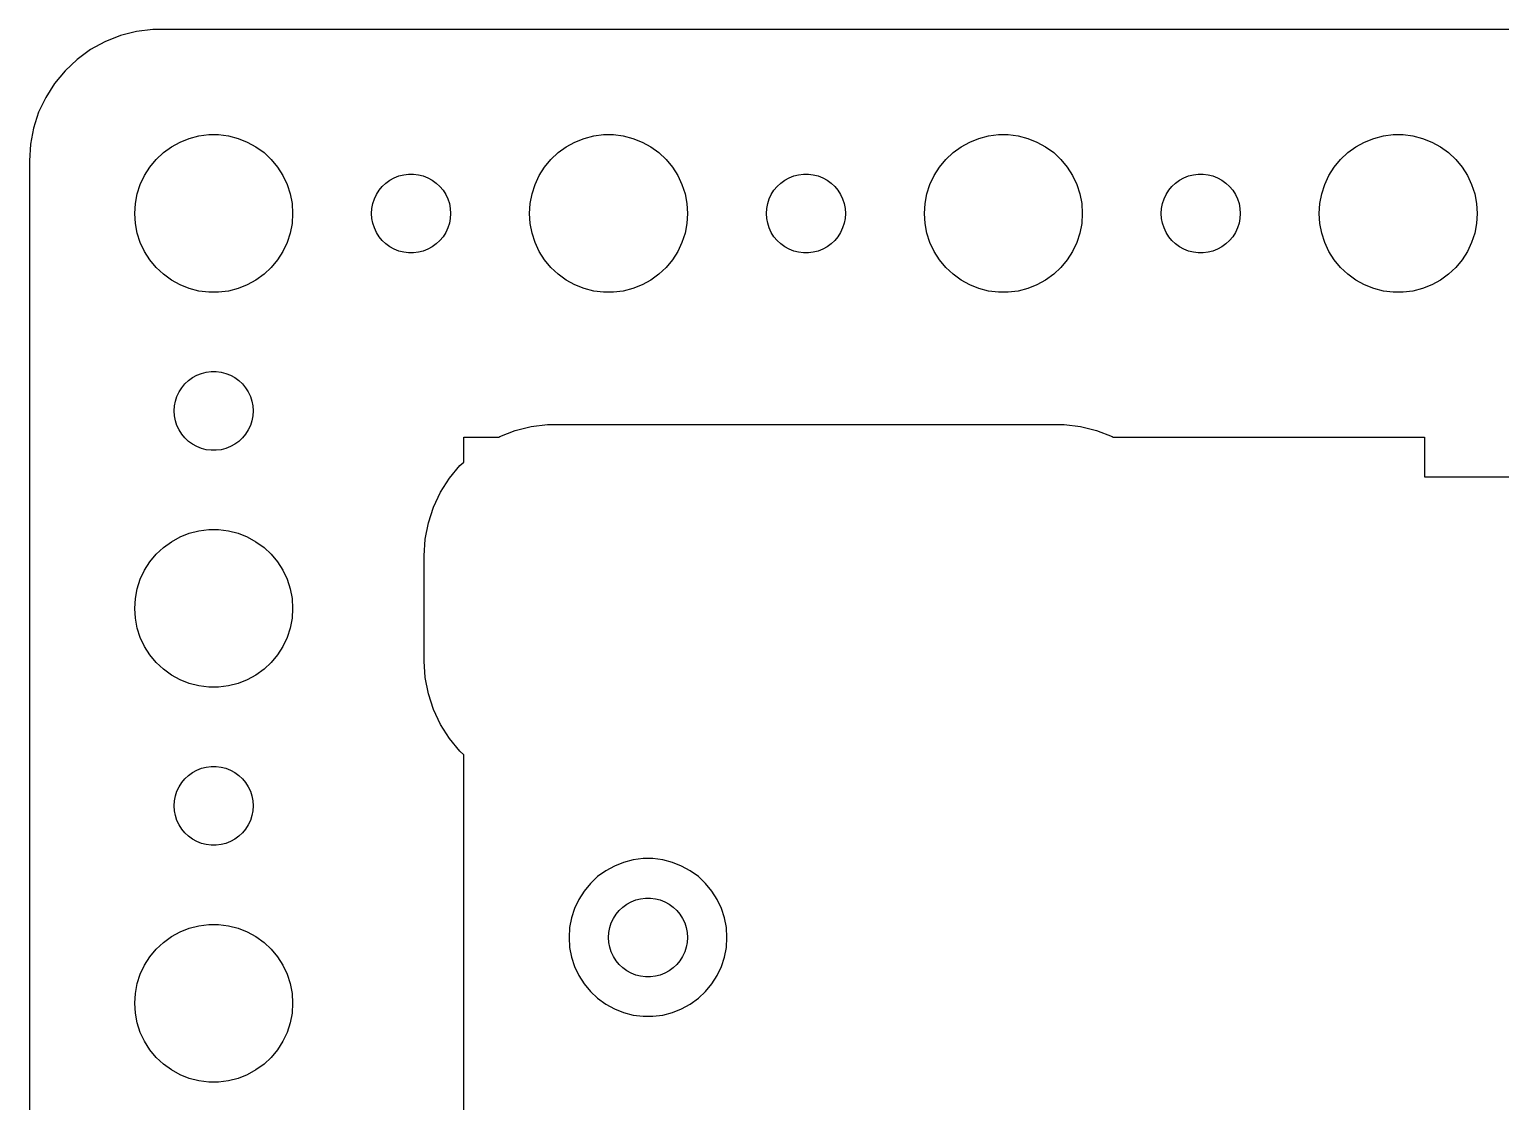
# Model space of a CAD drawing. Header units: metres. Extents: x -44 to 44, y 0 to 289.
# Drawn here: x -44.5 to 11.4, y 248.3 to 289 of the extents above; entities that cross this region are included whole.
import ezdxf

# ---------------------------------------------------------------- set-up
doc = ezdxf.new("R2010")
doc.units = ezdxf.units.M

msp = doc.modelspace()

# ---------------------------------------------------------------- linework, layer by layer
for p, q in [((-39.8139, 288.99), (-40.4369, 288.911)), ((39.8139, 288.99), (-39.8139, 288.99)), ((-41.6289, 288.524), (-42.1791, 288.222)), ((-41.0451, 288.755), (-41.6289, 288.524)), ((-40.4369, 288.911), (-41.0451, 288.755)), ((-42.6871, 287.853), (-43.1448, 287.423)), ((-42.1791, 288.222), (-42.6871, 287.853)), ((-43.1448, 287.423), (-43.5451, 286.939)), ((-43.5451, 286.939), (-43.8815, 286.409)), ((-43.8815, 286.409), (-44.1489, 285.841)), ((-44.1489, 285.841), (-44.3429, 285.243)), ((-44.3429, 285.243), (-44.4606, 284.627)), ((-44.4606, 284.627), (-44.5, 284)), ((-39.4123, 284.312), (-39.1075, 284.533)), ((-39.1075, 284.533), (-38.7773, 284.714)), ((-38.7773, 284.714), (-38.427, 284.853)), ((-38.427, 284.853), (-38.0621, 284.947)), ((-38.0621, 284.947), (-37.6884, 284.994)), ((-37.6884, 284.994), (-37.3116, 284.994)), ((-37.3116, 284.994), (-36.9379, 284.947)), ((-36.9379, 284.947), (-36.5729, 284.853)), ((-36.5729, 284.853), (-36.2227, 284.714)), ((-36.2227, 284.714), (-35.8925, 284.533)), ((-35.8925, 284.533), (-35.5877, 284.312)), ((-24.4123, 284.312), (-24.1075, 284.533)), ((-24.1075, 284.533), (-23.7773, 284.714)), ((-23.7773, 284.714), (-23.427, 284.853)), ((-23.427, 284.853), (-23.0621, 284.947)), ((-23.0621, 284.947), (-22.6884, 284.994)), ((-22.6884, 284.994), (-22.3116, 284.994)), ((-22.3116, 284.994), (-21.9379, 284.947)), ((-21.9379, 284.947), (-21.5729, 284.853)), ((-21.5729, 284.853), (-21.2227, 284.714)), ((-21.2227, 284.714), (-20.8925, 284.533)), ((-20.8925, 284.533), (-20.5877, 284.312)), ((-9.41226, 284.312), (-9.10747, 284.533)), ((-9.10747, 284.533), (-8.77733, 284.714)), ((-8.77733, 284.714), (-8.42705, 284.853)), ((-8.42705, 284.853), (-8.06213, 284.947)), ((-8.06213, 284.947), (-7.68837, 284.994)), ((-7.68837, 284.994), (-7.31161, 284.994)), ((-7.31161, 284.994), (-6.93785, 284.947)), ((-6.93785, 284.947), (-6.57294, 284.853)), ((-6.57294, 284.853), (-6.22266, 284.714)), ((-6.22266, 284.714), (-5.89252, 284.533)), ((-5.89252, 284.533), (-5.58772, 284.312)), ((5.58772, 284.312), (5.89252, 284.533)), ((5.89252, 284.533), (6.22266, 284.714)), ((6.22266, 284.714), (6.57294, 284.853)), ((6.57294, 284.853), (6.93785, 284.947)), ((6.93785, 284.947), (7.31161, 284.994)), ((7.31161, 284.994), (7.68837, 284.994)), ((7.68837, 284.994), (8.06213, 284.947)), ((8.06213, 284.947), (8.42705, 284.853)), ((8.42705, 284.853), (8.77733, 284.714)), ((8.77733, 284.714), (9.10747, 284.533)), ((9.10747, 284.533), (9.41226, 284.312)), ((-44.5, 284), (-44.5, 220)), ((-39.927, 283.763), (-39.6869, 284.054)), ((-39.6869, 284.054), (-39.4123, 284.312)), ((-35.5877, 284.312), (-35.3131, 284.054)), ((-35.3131, 284.054), (-35.0729, 283.763)), ((-24.927, 283.763), (-24.6869, 284.054)), ((-24.6869, 284.054), (-24.4123, 284.312)), ((-20.5877, 284.312), (-20.3131, 284.054)), ((-20.3131, 284.054), (-20.0729, 283.763)), ((-9.92705, 283.763), (-9.6869, 284.054)), ((-9.6869, 284.054), (-9.41226, 284.312)), ((-5.58772, 284.312), (-5.31308, 284.054)), ((-5.31308, 284.054), (-5.07294, 283.763)), ((5.07294, 283.763), (5.31308, 284.054)), ((5.31308, 284.054), (5.58772, 284.312)), ((9.41226, 284.312), (9.6869, 284.054)), ((9.6869, 284.054), (9.92705, 283.763)), ((-40.2893, 283.104), (-40.1289, 283.445)), ((-40.1289, 283.445), (-39.927, 283.763)), ((-35.0729, 283.763), (-34.8711, 283.445)), ((-34.8711, 283.445), (-34.7107, 283.104)), ((-30.6387, 283.357), (-30.4635, 283.427)), ((-30.4635, 283.427), (-30.2811, 283.473)), ((-30.2811, 283.473), (-30.0942, 283.497)), ((-30.0942, 283.497), (-29.9058, 283.497)), ((-29.9058, 283.497), (-29.7189, 283.473)), ((-29.7189, 283.473), (-29.5365, 283.427)), ((-29.5365, 283.427), (-29.3613, 283.357)), ((-25.2893, 283.104), (-25.1289, 283.445)), ((-25.1289, 283.445), (-24.927, 283.763)), ((-20.0729, 283.763), (-19.8711, 283.445)), ((-19.8711, 283.445), (-19.7107, 283.104)), ((-15.6387, 283.357), (-15.4635, 283.427)), ((-15.4635, 283.427), (-15.2811, 283.473)), ((-15.2811, 283.473), (-15.0942, 283.497)), ((-15.0942, 283.497), (-14.9058, 283.497)), ((-14.9058, 283.497), (-14.7189, 283.473)), ((-14.7189, 283.473), (-14.5365, 283.427)), ((-14.5365, 283.427), (-14.3613, 283.357)), ((-10.2893, 283.104), (-10.1289, 283.445)), ((-10.1289, 283.445), (-9.92705, 283.763)), ((-5.07294, 283.763), (-4.87108, 283.445)), ((-4.87108, 283.445), (-4.71066, 283.104)), ((-0.63866, 283.357), (-0.46352, 283.427)), ((-0.46352, 283.427), (-0.28107, 283.473)), ((-0.28107, 283.473), (-0.09418, 283.497)), ((-0.09418, 283.497), (0.09418, 283.497)), ((0.09418, 283.497), (0.28107, 283.473)), ((0.28107, 283.473), (0.46352, 283.427)), ((0.46352, 283.427), (0.63866, 283.357)), ((4.71066, 283.104), (4.87108, 283.445)), ((4.87108, 283.445), (5.07294, 283.763)), ((9.92705, 283.763), (10.1289, 283.445)), ((10.1289, 283.445), (10.2893, 283.104)), ((-40.4057, 282.746), (-40.2893, 283.104)), ((-34.7107, 283.104), (-34.5942, 282.746)), ((-31.3145, 282.723), (-31.2135, 282.882)), ((-31.2135, 282.882), (-31.0934, 283.027)), ((-31.0934, 283.027), (-30.9561, 283.156)), ((-30.9561, 283.156), (-30.8037, 283.266)), ((-30.8037, 283.266), (-30.6387, 283.357)), ((-29.3613, 283.357), (-29.1963, 283.266)), ((-29.1963, 283.266), (-29.0439, 283.156)), ((-29.0439, 283.156), (-28.9065, 283.027)), ((-28.9065, 283.027), (-28.7865, 282.882)), ((-28.7865, 282.882), (-28.6855, 282.723)), ((-25.4057, 282.746), (-25.2893, 283.104)), ((-19.7107, 283.104), (-19.5942, 282.746)), ((-16.3145, 282.723), (-16.2135, 282.882)), ((-16.2135, 282.882), (-16.0934, 283.027)), ((-16.0934, 283.027), (-15.9561, 283.156)), ((-15.9561, 283.156), (-15.8037, 283.266)), ((-15.8037, 283.266), (-15.6387, 283.357)), ((-14.3613, 283.357), (-14.1963, 283.266)), ((-14.1963, 283.266), (-14.0439, 283.156)), ((-14.0439, 283.156), (-13.9065, 283.027)), ((-13.9065, 283.027), (-13.7865, 282.882)), ((-13.7865, 282.882), (-13.6855, 282.723)), ((-10.4057, 282.746), (-10.2893, 283.104)), ((-4.71066, 283.104), (-4.59424, 282.746)), ((-1.31445, 282.723), (-1.21352, 282.882)), ((-1.21352, 282.882), (-1.09344, 283.027)), ((-1.09344, 283.027), (-0.95613, 283.156)), ((-0.95613, 283.156), (-0.80373, 283.266)), ((-0.80373, 283.266), (-0.63866, 283.357)), ((0.63866, 283.357), (0.80373, 283.266)), ((0.80373, 283.266), (0.95613, 283.156)), ((0.95613, 283.156), (1.09344, 283.027)), ((1.09344, 283.027), (1.21352, 282.882)), ((1.21352, 282.882), (1.31445, 282.723)), ((4.59424, 282.746), (4.71066, 283.104)), ((10.2893, 283.104), (10.4057, 282.746)), ((-40.5, 282), (-40.4763, 282.376)), ((-40.4763, 282.376), (-40.4057, 282.746)), ((-34.5942, 282.746), (-34.5237, 282.376)), ((-34.5237, 282.376), (-34.5, 282)), ((-31.4882, 282.188), (-31.4529, 282.373)), ((-31.4529, 282.373), (-31.3947, 282.552)), ((-31.3947, 282.552), (-31.3145, 282.723)), ((-28.6855, 282.723), (-28.6053, 282.552)), ((-28.6053, 282.552), (-28.5471, 282.373)), ((-28.5471, 282.373), (-28.5118, 282.188)), ((-25.5, 282), (-25.4763, 282.376)), ((-25.4763, 282.376), (-25.4057, 282.746)), ((-19.5942, 282.746), (-19.5237, 282.376)), ((-19.5237, 282.376), (-19.5, 282)), ((-16.4882, 282.188), (-16.4529, 282.373)), ((-16.4529, 282.373), (-16.3947, 282.552)), ((-16.3947, 282.552), (-16.3145, 282.723)), ((-13.6855, 282.723), (-13.6053, 282.552)), ((-13.6053, 282.552), (-13.5471, 282.373)), ((-13.5471, 282.373), (-13.5118, 282.188)), ((-10.5, 282), (-10.4763, 282.376)), ((-10.4763, 282.376), (-10.4057, 282.746)), ((-4.59424, 282.746), (-4.52365, 282.376)), ((-4.52365, 282.376), (-4.5, 282)), ((-1.48816, 282.188), (-1.45287, 282.373)), ((-1.45287, 282.373), (-1.39465, 282.552)), ((-1.39465, 282.552), (-1.31445, 282.723)), ((1.31445, 282.723), (1.39465, 282.552)), ((1.39465, 282.552), (1.45287, 282.373)), ((1.45287, 282.373), (1.48816, 282.188)), ((4.5, 282), (4.52365, 282.376)), ((4.52365, 282.376), (4.59424, 282.746)), ((10.4057, 282.746), (10.4763, 282.376)), ((10.4763, 282.376), (10.5, 282)), ((-40.4763, 281.624), (-40.5, 282)), ((-34.5, 282), (-34.5237, 281.624)), ((-31.5, 282), (-31.4882, 282.188)), ((-31.4882, 281.812), (-31.5, 282)), ((-31.4529, 281.627), (-31.4882, 281.812)), ((-28.5118, 281.812), (-28.5471, 281.627)), ((-28.5118, 282.188), (-28.5, 282)), ((-28.5, 282), (-28.5118, 281.812)), ((-25.4763, 281.624), (-25.5, 282)), ((-19.5, 282), (-19.5237, 281.624)), ((-16.5, 282), (-16.4882, 282.188)), ((-16.4882, 281.812), (-16.5, 282)), ((-16.4529, 281.627), (-16.4882, 281.812)), ((-13.5118, 281.812), (-13.5471, 281.627)), ((-13.5118, 282.188), (-13.5, 282)), ((-13.5, 282), (-13.5118, 281.812)), ((-10.4763, 281.624), (-10.5, 282)), ((-4.5, 282), (-4.52365, 281.624)), ((-1.5, 282), (-1.48816, 282.188)), ((-1.48816, 281.812), (-1.5, 282)), ((-1.45287, 281.627), (-1.48816, 281.812)), ((1.48816, 281.812), (1.45287, 281.627)), ((1.48816, 282.188), (1.5, 282)), ((1.5, 282), (1.48816, 281.812)), ((4.52365, 281.624), (4.5, 282)), ((10.5, 282), (10.4763, 281.624)), ((-40.4057, 281.254), (-40.4763, 281.624)), ((-40.2893, 280.896), (-40.4057, 281.254)), ((-34.5942, 281.254), (-34.7107, 280.896)), ((-34.5237, 281.624), (-34.5942, 281.254)), ((-31.3947, 281.448), (-31.4529, 281.627)), ((-31.3145, 281.277), (-31.3947, 281.448)), ((-31.2135, 281.118), (-31.3145, 281.277)), ((-28.6855, 281.277), (-28.7865, 281.118)), ((-28.6053, 281.448), (-28.6855, 281.277)), ((-28.5471, 281.627), (-28.6053, 281.448)), ((-25.4057, 281.254), (-25.4763, 281.624)), ((-25.2893, 280.896), (-25.4057, 281.254)), ((-19.5942, 281.254), (-19.7107, 280.896)), ((-19.5237, 281.624), (-19.5942, 281.254)), ((-16.3947, 281.448), (-16.4529, 281.627)), ((-16.3145, 281.277), (-16.3947, 281.448)), ((-16.2135, 281.118), (-16.3145, 281.277)), ((-13.6855, 281.277), (-13.7865, 281.118)), ((-13.6053, 281.448), (-13.6855, 281.277)), ((-13.5471, 281.627), (-13.6053, 281.448)), ((-10.4057, 281.254), (-10.4763, 281.624)), ((-10.2893, 280.896), (-10.4057, 281.254)), ((-4.59424, 281.254), (-4.71066, 280.896)), ((-4.52365, 281.624), (-4.59424, 281.254)), ((-1.39465, 281.448), (-1.45287, 281.627)), ((-1.31445, 281.277), (-1.39465, 281.448)), ((-1.21352, 281.118), (-1.31445, 281.277)), ((1.31445, 281.277), (1.21352, 281.118)), ((1.39465, 281.448), (1.31445, 281.277)), ((1.45287, 281.627), (1.39465, 281.448)), ((4.59424, 281.254), (4.52365, 281.624)), ((4.71066, 280.896), (4.59424, 281.254)), ((10.4057, 281.254), (10.2893, 280.896)), ((10.4763, 281.624), (10.4057, 281.254)), ((-40.1289, 280.555), (-40.2893, 280.896)), ((-34.7107, 280.896), (-34.8711, 280.555)), ((-31.0934, 280.973), (-31.2135, 281.118)), ((-30.9561, 280.844), (-31.0934, 280.973)), ((-30.8037, 280.734), (-30.9561, 280.844)), ((-30.6387, 280.643), (-30.8037, 280.734)), ((-30.4635, 280.573), (-30.6387, 280.643)), ((-30.2811, 280.527), (-30.4635, 280.573)), ((-29.5365, 280.573), (-29.7189, 280.527)), ((-29.3613, 280.643), (-29.5365, 280.573)), ((-29.1963, 280.734), (-29.3613, 280.643)), ((-29.0439, 280.844), (-29.1963, 280.734)), ((-28.9065, 280.973), (-29.0439, 280.844)), ((-28.7865, 281.118), (-28.9065, 280.973)), ((-25.1289, 280.555), (-25.2893, 280.896)), ((-19.7107, 280.896), (-19.8711, 280.555)), ((-16.0934, 280.973), (-16.2135, 281.118)), ((-15.9561, 280.844), (-16.0934, 280.973)), ((-15.8037, 280.734), (-15.9561, 280.844)), ((-15.6387, 280.643), (-15.8037, 280.734)), ((-15.4635, 280.573), (-15.6387, 280.643)), ((-15.2811, 280.527), (-15.4635, 280.573)), ((-14.5365, 280.573), (-14.7189, 280.527)), ((-14.3613, 280.643), (-14.5365, 280.573)), ((-14.1963, 280.734), (-14.3613, 280.643)), ((-14.0439, 280.844), (-14.1963, 280.734)), ((-13.9065, 280.973), (-14.0439, 280.844)), ((-13.7865, 281.118), (-13.9065, 280.973)), ((-10.1289, 280.555), (-10.2893, 280.896)), ((-4.71066, 280.896), (-4.87108, 280.555)), ((-1.09344, 280.973), (-1.21352, 281.118)), ((-0.95613, 280.844), (-1.09344, 280.973)), ((-0.80373, 280.734), (-0.95613, 280.844)), ((-0.63866, 280.643), (-0.80373, 280.734)), ((-0.46352, 280.573), (-0.63866, 280.643)), ((-0.28107, 280.527), (-0.46352, 280.573)), ((0.46352, 280.573), (0.28107, 280.527)), ((0.63866, 280.643), (0.46352, 280.573)), ((0.80373, 280.734), (0.63866, 280.643)), ((0.95613, 280.844), (0.80373, 280.734)), ((1.09344, 280.973), (0.95613, 280.844)), ((1.21352, 281.118), (1.09344, 280.973)), ((4.87108, 280.555), (4.71066, 280.896)), ((10.2893, 280.896), (10.1289, 280.555)), ((-39.927, 280.237), (-40.1289, 280.555)), ((-39.6869, 279.946), (-39.927, 280.237)), ((-35.0729, 280.237), (-35.3131, 279.946)), ((-34.8711, 280.555), (-35.0729, 280.237)), ((-30.0942, 280.503), (-30.2811, 280.527)), ((-29.9058, 280.503), (-30.0942, 280.503)), ((-29.7189, 280.527), (-29.9058, 280.503)), ((-24.927, 280.237), (-25.1289, 280.555)), ((-24.6869, 279.946), (-24.927, 280.237)), ((-20.0729, 280.237), (-20.3131, 279.946)), ((-19.8711, 280.555), (-20.0729, 280.237)), ((-15.0942, 280.503), (-15.2811, 280.527)), ((-14.9058, 280.503), (-15.0942, 280.503)), ((-14.7189, 280.527), (-14.9058, 280.503)), ((-9.92705, 280.237), (-10.1289, 280.555)), ((-9.6869, 279.946), (-9.92705, 280.237)), ((-5.07294, 280.237), (-5.31308, 279.946)), ((-4.87108, 280.555), (-5.07294, 280.237)), ((-0.09418, 280.503), (-0.28107, 280.527)), ((0.09418, 280.503), (-0.09418, 280.503)), ((0.28107, 280.527), (0.09418, 280.503)), ((5.07294, 280.237), (4.87108, 280.555)), ((5.31308, 279.946), (5.07294, 280.237)), ((9.92705, 280.237), (9.6869, 279.946)), ((10.1289, 280.555), (9.92705, 280.237)), ((-39.4123, 279.688), (-39.6869, 279.946)), ((-39.1075, 279.467), (-39.4123, 279.688)), ((-38.7773, 279.286), (-39.1075, 279.467)), ((-35.8925, 279.467), (-36.2227, 279.286)), ((-35.5877, 279.688), (-35.8925, 279.467)), ((-35.3131, 279.946), (-35.5877, 279.688)), ((-24.4123, 279.688), (-24.6869, 279.946)), ((-24.1075, 279.467), (-24.4123, 279.688)), ((-23.7773, 279.286), (-24.1075, 279.467)), ((-20.8925, 279.467), (-21.2227, 279.286)), ((-20.5877, 279.688), (-20.8925, 279.467)), ((-20.3131, 279.946), (-20.5877, 279.688)), ((-9.41226, 279.688), (-9.6869, 279.946)), ((-9.10747, 279.467), (-9.41226, 279.688)), ((-8.77733, 279.286), (-9.10747, 279.467)), ((-5.89252, 279.467), (-6.22266, 279.286)), ((-5.58772, 279.688), (-5.89252, 279.467)), ((-5.31308, 279.946), (-5.58772, 279.688)), ((5.58772, 279.688), (5.31308, 279.946)), ((5.89252, 279.467), (5.58772, 279.688)), ((6.22266, 279.286), (5.89252, 279.467)), ((9.10747, 279.467), (8.77733, 279.286)), ((9.41226, 279.688), (9.10747, 279.467)), ((9.6869, 279.946), (9.41226, 279.688)), ((-38.427, 279.147), (-38.7773, 279.286)), ((-38.0621, 279.053), (-38.427, 279.147)), ((-37.6884, 279.006), (-38.0621, 279.053)), ((-37.3116, 279.006), (-37.6884, 279.006)), ((-36.9379, 279.053), (-37.3116, 279.006)), ((-36.5729, 279.147), (-36.9379, 279.053)), ((-36.2227, 279.286), (-36.5729, 279.147)), ((-23.427, 279.147), (-23.7773, 279.286)), ((-23.0621, 279.053), (-23.427, 279.147)), ((-22.6884, 279.006), (-23.0621, 279.053)), ((-22.3116, 279.006), (-22.6884, 279.006)), ((-21.9379, 279.053), (-22.3116, 279.006)), ((-21.5729, 279.147), (-21.9379, 279.053)), ((-21.2227, 279.286), (-21.5729, 279.147)), ((-8.42705, 279.147), (-8.77733, 279.286)), ((-8.06213, 279.053), (-8.42705, 279.147)), ((-7.68837, 279.006), (-8.06213, 279.053)), ((-7.31161, 279.006), (-7.68837, 279.006)), ((-6.93785, 279.053), (-7.31161, 279.006)), ((-6.57294, 279.147), (-6.93785, 279.053)), ((-6.22266, 279.286), (-6.57294, 279.147)), ((6.57294, 279.147), (6.22266, 279.286)), ((6.93785, 279.053), (6.57294, 279.147)), ((7.31161, 279.006), (6.93785, 279.053)), ((7.68837, 279.006), (7.31161, 279.006)), ((8.06213, 279.053), (7.68837, 279.006)), ((8.42705, 279.147), (8.06213, 279.053)), ((8.77733, 279.286), (8.42705, 279.147)), ((-38.5934, 275.527), (-38.4561, 275.656)), ((-38.4561, 275.656), (-38.3037, 275.766)), ((-38.3037, 275.766), (-38.1387, 275.857)), ((-38.1387, 275.857), (-37.9635, 275.927)), ((-37.9635, 275.927), (-37.7811, 275.973)), ((-37.7811, 275.973), (-37.5942, 275.997)), ((-37.5942, 275.997), (-37.4058, 275.997)), ((-37.4058, 275.997), (-37.2189, 275.973)), ((-37.2189, 275.973), (-37.0365, 275.927)), ((-37.0365, 275.927), (-36.8613, 275.857)), ((-36.8613, 275.857), (-36.6963, 275.766)), ((-36.6963, 275.766), (-36.5439, 275.656)), ((-36.5439, 275.656), (-36.4065, 275.527)), ((-38.9529, 274.873), (-38.8947, 275.052)), ((-38.8947, 275.052), (-38.8145, 275.223)), ((-38.8145, 275.223), (-38.7135, 275.382)), ((-38.7135, 275.382), (-38.5934, 275.527)), ((-36.4065, 275.527), (-36.2865, 275.382)), ((-36.2865, 275.382), (-36.1855, 275.223)), ((-36.1855, 275.223), (-36.1053, 275.052)), ((-36.1053, 275.052), (-36.0471, 274.873)), ((-39, 274.5), (-38.9882, 274.688)), ((-38.9882, 274.312), (-39, 274.5)), ((-38.9882, 274.688), (-38.9529, 274.873)), ((-36.0471, 274.873), (-36.0118, 274.688)), ((-36.0118, 274.688), (-36, 274.5)), ((-36, 274.5), (-36.0118, 274.312)), ((-38.9529, 274.127), (-38.9882, 274.312)), ((-38.8947, 273.948), (-38.9529, 274.127)), ((-38.8145, 273.777), (-38.8947, 273.948)), ((-36.1053, 273.948), (-36.1855, 273.777)), ((-36.0471, 274.127), (-36.1053, 273.948)), ((-36.0118, 274.312), (-36.0471, 274.127)), ((-26.0451, 273.755), (-25.4369, 273.911)), ((-25.4369, 273.911), (-24.8139, 273.99)), ((-24.8139, 273.99), (-5.18604, 273.99)), ((-5.18604, 273.99), (-4.56308, 273.911)), ((-4.56308, 273.911), (-3.95491, 273.755)), ((-38.7135, 273.618), (-38.8145, 273.777)), ((-38.5934, 273.473), (-38.7135, 273.618)), ((-38.4561, 273.344), (-38.5934, 273.473)), ((-38.3037, 273.234), (-38.4561, 273.344)), ((-36.5439, 273.344), (-36.6963, 273.234)), ((-36.4065, 273.473), (-36.5439, 273.344)), ((-36.2865, 273.618), (-36.4065, 273.473)), ((-36.1855, 273.777), (-36.2865, 273.618)), ((-28, 272.559), (-28, 273.5)), ((-28, 273.5), (-26.6728, 273.5)), ((-26.6728, 273.5), (-26.6289, 273.524)), ((-26.6289, 273.524), (-26.0451, 273.755)), ((-3.95491, 273.755), (-3.37109, 273.524)), ((-3.37109, 273.524), (-3.32719, 273.5)), ((-3.32719, 273.5), (8.5, 273.5)), ((8.5, 273.5), (8.5, 272)), ((-38.1387, 273.143), (-38.3037, 273.234)), ((-37.9635, 273.073), (-38.1387, 273.143)), ((-37.7811, 273.027), (-37.9635, 273.073)), ((-37.5942, 273.003), (-37.7811, 273.027)), ((-37.4058, 273.003), (-37.5942, 273.003)), ((-37.2189, 273.027), (-37.4058, 273.003)), ((-37.0365, 273.073), (-37.2189, 273.027)), ((-36.8613, 273.143), (-37.0365, 273.073)), ((-36.6963, 273.234), (-36.8613, 273.143)), ((-28.5451, 271.939), (-28.1448, 272.423)), ((-28.1448, 272.423), (-28, 272.559)), ((-28.8815, 271.409), (-28.5451, 271.939)), ((8.5, 272), (28.2699, 272)), ((-29.1489, 270.841), (-28.8815, 271.409)), ((-29.3429, 270.243), (-29.1489, 270.841)), ((-38.0621, 269.947), (-37.6884, 269.994)), ((-37.6884, 269.994), (-37.3116, 269.994)), ((-37.3116, 269.994), (-36.9379, 269.947)), ((-29.4606, 269.627), (-29.3429, 270.243)), ((-39.4123, 269.312), (-39.1075, 269.533)), ((-39.1075, 269.533), (-38.7773, 269.714)), ((-38.7773, 269.714), (-38.427, 269.853)), ((-38.427, 269.853), (-38.0621, 269.947)), ((-36.9379, 269.947), (-36.5729, 269.853)), ((-36.5729, 269.853), (-36.2227, 269.714)), ((-36.2227, 269.714), (-35.8925, 269.533)), ((-35.8925, 269.533), (-35.5877, 269.312)), ((-29.5, 269), (-29.4606, 269.627)), ((-39.927, 268.763), (-39.6869, 269.054)), ((-39.6869, 269.054), (-39.4123, 269.312)), ((-35.5877, 269.312), (-35.3131, 269.054)), ((-35.3131, 269.054), (-35.0729, 268.763)), ((-29.5, 265), (-29.5, 269)), ((-40.2893, 268.104), (-40.1289, 268.445)), ((-40.1289, 268.445), (-39.927, 268.763)), ((-35.0729, 268.763), (-34.8711, 268.445)), ((-34.8711, 268.445), (-34.7107, 268.104)), ((-40.4763, 267.376), (-40.4057, 267.746)), ((-40.4057, 267.746), (-40.2893, 268.104)), ((-34.7107, 268.104), (-34.5942, 267.746)), ((-34.5942, 267.746), (-34.5237, 267.376)), ((-40.5, 267), (-40.4763, 267.376)), ((-34.5237, 267.376), (-34.5, 267)), ((-40.4763, 266.624), (-40.5, 267)), ((-40.4057, 266.254), (-40.4763, 266.624)), ((-34.5237, 266.624), (-34.5942, 266.254)), ((-34.5, 267), (-34.5237, 266.624)), ((-40.2893, 265.896), (-40.4057, 266.254)), ((-34.5942, 266.254), (-34.7107, 265.896)), ((-40.1289, 265.555), (-40.2893, 265.896)), ((-39.927, 265.237), (-40.1289, 265.555)), ((-34.8711, 265.555), (-35.0729, 265.237)), ((-34.7107, 265.896), (-34.8711, 265.555)), ((-39.6869, 264.946), (-39.927, 265.237)), ((-39.4123, 264.688), (-39.6869, 264.946)), ((-35.3131, 264.946), (-35.5877, 264.688)), ((-35.0729, 265.237), (-35.3131, 264.946)), ((-29.4606, 264.373), (-29.5, 265)), ((-39.1075, 264.467), (-39.4123, 264.688)), ((-38.7773, 264.286), (-39.1075, 264.467)), ((-35.8925, 264.467), (-36.2227, 264.286)), ((-35.5877, 264.688), (-35.8925, 264.467)), ((-29.3429, 263.757), (-29.4606, 264.373)), ((-38.427, 264.147), (-38.7773, 264.286)), ((-38.0621, 264.053), (-38.427, 264.147)), ((-37.6884, 264.006), (-38.0621, 264.053)), ((-37.3116, 264.006), (-37.6884, 264.006)), ((-36.9379, 264.053), (-37.3116, 264.006)), ((-36.5729, 264.147), (-36.9379, 264.053)), ((-36.2227, 264.286), (-36.5729, 264.147)), ((-29.1489, 263.159), (-29.3429, 263.757)), ((-28.8815, 262.591), (-29.1489, 263.159)), ((-28.5451, 262.061), (-28.8815, 262.591)), ((-28.1448, 261.577), (-28.5451, 262.061)), ((-28, 261.441), (-28.1448, 261.577)), ((-28, 235.5), (-28, 261.441)), ((-38.7135, 260.382), (-38.5934, 260.527)), ((-38.5934, 260.527), (-38.4561, 260.656)), ((-38.4561, 260.656), (-38.3037, 260.766)), ((-38.3037, 260.766), (-38.1387, 260.857)), ((-38.1387, 260.857), (-37.9635, 260.927)), ((-37.9635, 260.927), (-37.7811, 260.973)), ((-37.7811, 260.973), (-37.5942, 260.997)), ((-37.5942, 260.997), (-37.4058, 260.997)), ((-37.4058, 260.997), (-37.2189, 260.973)), ((-37.2189, 260.973), (-37.0365, 260.927)), ((-37.0365, 260.927), (-36.8613, 260.857)), ((-36.8613, 260.857), (-36.6963, 260.766)), ((-36.6963, 260.766), (-36.5439, 260.656)), ((-36.5439, 260.656), (-36.4065, 260.527)), ((-36.4065, 260.527), (-36.2865, 260.382)), ((-38.9529, 259.873), (-38.8947, 260.052)), ((-38.8947, 260.052), (-38.8145, 260.223)), ((-38.8145, 260.223), (-38.7135, 260.382)), ((-36.2865, 260.382), (-36.1855, 260.223)), ((-36.1855, 260.223), (-36.1053, 260.052)), ((-36.1053, 260.052), (-36.0471, 259.873)), ((-39, 259.5), (-38.9882, 259.688)), ((-38.9882, 259.312), (-39, 259.5)), ((-38.9882, 259.688), (-38.9529, 259.873)), ((-36.0471, 259.873), (-36.0118, 259.688)), ((-36.0118, 259.688), (-36, 259.5)), ((-36, 259.5), (-36.0118, 259.312)), ((-38.9529, 259.127), (-38.9882, 259.312)), ((-38.8947, 258.948), (-38.9529, 259.127)), ((-38.8145, 258.777), (-38.8947, 258.948)), ((-38.7135, 258.618), (-38.8145, 258.777)), ((-36.1855, 258.777), (-36.2865, 258.618)), ((-36.1053, 258.948), (-36.1855, 258.777)), ((-36.0471, 259.127), (-36.1053, 258.948)), ((-36.0118, 259.312), (-36.0471, 259.127)), ((-38.5934, 258.473), (-38.7135, 258.618)), ((-38.4561, 258.344), (-38.5934, 258.473)), ((-38.3037, 258.234), (-38.4561, 258.344)), ((-38.1387, 258.143), (-38.3037, 258.234)), ((-36.6963, 258.234), (-36.8613, 258.143)), ((-36.5439, 258.344), (-36.6963, 258.234)), ((-36.4065, 258.473), (-36.5439, 258.344)), ((-36.2865, 258.618), (-36.4065, 258.473)), ((-37.9635, 258.073), (-38.1387, 258.143)), ((-37.7811, 258.027), (-37.9635, 258.073)), ((-37.5942, 258.003), (-37.7811, 258.027)), ((-37.4058, 258.003), (-37.5942, 258.003)), ((-37.2189, 258.027), (-37.4058, 258.003)), ((-37.0365, 258.073), (-37.2189, 258.027)), ((-36.8613, 258.143), (-37.0365, 258.073)), ((-22.2773, 257.214), (-22.6075, 257.033)), ((-21.927, 257.353), (-22.2773, 257.214)), ((-21.5621, 257.447), (-21.927, 257.353)), ((-21.1884, 257.494), (-21.5621, 257.447)), ((-20.8116, 257.494), (-21.1884, 257.494)), ((-20.4379, 257.447), (-20.8116, 257.494)), ((-20.0729, 257.353), (-20.4379, 257.447)), ((-19.7227, 257.214), (-20.0729, 257.353)), ((-19.3925, 257.033), (-19.7227, 257.214)), ((-23.1869, 256.554), (-23.427, 256.263)), ((-22.9123, 256.812), (-23.1869, 256.554)), ((-22.6075, 257.033), (-22.9123, 256.812)), ((-19.0877, 256.812), (-19.3925, 257.033)), ((-18.8131, 256.554), (-19.0877, 256.812)), ((-18.5729, 256.263), (-18.8131, 256.554)), ((-23.427, 256.263), (-23.6289, 255.945)), ((-21.2811, 255.973), (-21.0942, 255.997)), ((-21.0942, 255.997), (-20.9058, 255.997)), ((-20.9058, 255.997), (-20.7189, 255.973)), ((-18.3711, 255.945), (-18.5729, 256.263)), ((-23.7893, 255.604), (-23.9057, 255.246)), ((-23.6289, 255.945), (-23.7893, 255.604)), ((-22.2135, 255.382), (-22.0934, 255.527)), ((-22.0934, 255.527), (-21.9561, 255.656)), ((-21.9561, 255.656), (-21.8037, 255.766)), ((-21.8037, 255.766), (-21.6387, 255.857)), ((-21.6387, 255.857), (-21.4635, 255.927)), ((-21.4635, 255.927), (-21.2811, 255.973)), ((-20.7189, 255.973), (-20.5365, 255.927)), ((-20.5365, 255.927), (-20.3613, 255.857)), ((-20.3613, 255.857), (-20.1963, 255.766)), ((-20.1963, 255.766), (-20.0439, 255.656)), ((-20.0439, 255.656), (-19.9065, 255.527)), ((-19.9065, 255.527), (-19.7865, 255.382)), ((-18.2107, 255.604), (-18.3711, 255.945)), ((-18.0942, 255.246), (-18.2107, 255.604)), ((-38.427, 254.853), (-38.0621, 254.947)), ((-38.0621, 254.947), (-37.6884, 254.994)), ((-37.6884, 254.994), (-37.3116, 254.994)), ((-37.3116, 254.994), (-36.9379, 254.947)), ((-36.9379, 254.947), (-36.5729, 254.853)), ((-23.9763, 254.876), (-24, 254.5)), ((-23.9057, 255.246), (-23.9763, 254.876)), ((-22.4882, 254.688), (-22.4529, 254.873)), ((-22.4529, 254.873), (-22.3947, 255.052)), ((-22.3947, 255.052), (-22.3145, 255.223)), ((-22.3145, 255.223), (-22.2135, 255.382)), ((-19.7865, 255.382), (-19.6855, 255.223)), ((-19.6855, 255.223), (-19.6053, 255.052)), ((-19.6053, 255.052), (-19.5471, 254.873)), ((-19.5471, 254.873), (-19.5118, 254.688)), ((-18.0237, 254.876), (-18.0942, 255.246)), ((-18, 254.5), (-18.0237, 254.876)), ((-39.6869, 254.054), (-39.4123, 254.312)), ((-39.4123, 254.312), (-39.1075, 254.533)), ((-39.1075, 254.533), (-38.7773, 254.714)), ((-38.7773, 254.714), (-38.427, 254.853)), ((-36.5729, 254.853), (-36.2227, 254.714)), ((-36.2227, 254.714), (-35.8925, 254.533)), ((-35.8925, 254.533), (-35.5877, 254.312)), ((-35.5877, 254.312), (-35.3131, 254.054)), ((-24, 254.5), (-23.9763, 254.124)), ((-22.5, 254.5), (-22.4882, 254.688)), ((-22.4882, 254.312), (-22.5, 254.5)), ((-22.4529, 254.127), (-22.4882, 254.312)), ((-19.5118, 254.312), (-19.5471, 254.127)), ((-19.5118, 254.688), (-19.5, 254.5)), ((-19.5, 254.5), (-19.5118, 254.312)), ((-18.0237, 254.124), (-18, 254.5)), ((-40.1289, 253.445), (-39.927, 253.763)), ((-39.927, 253.763), (-39.6869, 254.054)), ((-35.3131, 254.054), (-35.0729, 253.763)), ((-35.0729, 253.763), (-34.8711, 253.445)), ((-23.9763, 254.124), (-23.9057, 253.754)), ((-23.9057, 253.754), (-23.7893, 253.396)), ((-22.3947, 253.948), (-22.4529, 254.127)), ((-22.3145, 253.777), (-22.3947, 253.948)), ((-22.2135, 253.618), (-22.3145, 253.777)), ((-19.6855, 253.777), (-19.7865, 253.618)), ((-19.6053, 253.948), (-19.6855, 253.777)), ((-19.5471, 254.127), (-19.6053, 253.948)), ((-18.2107, 253.396), (-18.0942, 253.754)), ((-18.0942, 253.754), (-18.0237, 254.124)), ((-40.2893, 253.104), (-40.1289, 253.445)), ((-34.8711, 253.445), (-34.7107, 253.104)), ((-23.7893, 253.396), (-23.6289, 253.055)), ((-22.0934, 253.473), (-22.2135, 253.618)), ((-21.9561, 253.344), (-22.0934, 253.473)), ((-21.8037, 253.234), (-21.9561, 253.344)), ((-21.6387, 253.143), (-21.8037, 253.234)), ((-20.1963, 253.234), (-20.3613, 253.143)), ((-20.0439, 253.344), (-20.1963, 253.234)), ((-19.9065, 253.473), (-20.0439, 253.344)), ((-19.7865, 253.618), (-19.9065, 253.473)), ((-18.3711, 253.055), (-18.2107, 253.396)), ((-40.4763, 252.376), (-40.4057, 252.746)), ((-40.4057, 252.746), (-40.2893, 253.104)), ((-34.7107, 253.104), (-34.5942, 252.746)), ((-34.5942, 252.746), (-34.5237, 252.376)), ((-23.6289, 253.055), (-23.427, 252.737)), ((-23.427, 252.737), (-23.1869, 252.446)), ((-21.4635, 253.073), (-21.6387, 253.143)), ((-21.2811, 253.027), (-21.4635, 253.073)), ((-21.0942, 253.003), (-21.2811, 253.027)), ((-20.9058, 253.003), (-21.0942, 253.003)), ((-20.7189, 253.027), (-20.9058, 253.003)), ((-20.5365, 253.073), (-20.7189, 253.027)), ((-20.3613, 253.143), (-20.5365, 253.073)), ((-18.8131, 252.446), (-18.5729, 252.737)), ((-18.5729, 252.737), (-18.3711, 253.055)), ((-40.5, 252), (-40.4763, 252.376)), ((-34.5237, 252.376), (-34.5, 252)), ((-23.1869, 252.446), (-22.9123, 252.188)), ((-22.9123, 252.188), (-22.6075, 251.967)), ((-19.3925, 251.967), (-19.0877, 252.188)), ((-19.0877, 252.188), (-18.8131, 252.446)), ((-40.4763, 251.624), (-40.5, 252)), ((-40.4057, 251.254), (-40.4763, 251.624)), ((-34.5237, 251.624), (-34.5942, 251.254)), ((-34.5, 252), (-34.5237, 251.624)), ((-22.6075, 251.967), (-22.2773, 251.786)), ((-22.2773, 251.786), (-21.927, 251.647)), ((-21.927, 251.647), (-21.5621, 251.553)), ((-21.5621, 251.553), (-21.1884, 251.506)), ((-21.1884, 251.506), (-20.8116, 251.506)), ((-20.8116, 251.506), (-20.4379, 251.553)), ((-20.4379, 251.553), (-20.0729, 251.647)), ((-20.0729, 251.647), (-19.7227, 251.786)), ((-19.7227, 251.786), (-19.3925, 251.967)), ((-40.2893, 250.896), (-40.4057, 251.254)), ((-34.5942, 251.254), (-34.7107, 250.896)), ((-40.1289, 250.555), (-40.2893, 250.896)), ((-39.927, 250.237), (-40.1289, 250.555)), ((-34.8711, 250.555), (-35.0729, 250.237)), ((-34.7107, 250.896), (-34.8711, 250.555)), ((-39.6869, 249.946), (-39.927, 250.237)), ((-39.4123, 249.688), (-39.6869, 249.946)), ((-35.3131, 249.946), (-35.5877, 249.688)), ((-35.0729, 250.237), (-35.3131, 249.946)), ((-39.1075, 249.467), (-39.4123, 249.688)), ((-38.7773, 249.286), (-39.1075, 249.467)), ((-38.427, 249.147), (-38.7773, 249.286)), ((-36.2227, 249.286), (-36.5729, 249.147)), ((-35.8925, 249.467), (-36.2227, 249.286)), ((-35.5877, 249.688), (-35.8925, 249.467)), ((-38.0621, 249.053), (-38.427, 249.147)), ((-37.6884, 249.006), (-38.0621, 249.053)), ((-37.3116, 249.006), (-37.6884, 249.006)), ((-36.9379, 249.053), (-37.3116, 249.006)), ((-36.5729, 249.147), (-36.9379, 249.053))]:
    msp.add_line(p, q)

doc.saveas('drawing.dxf')
